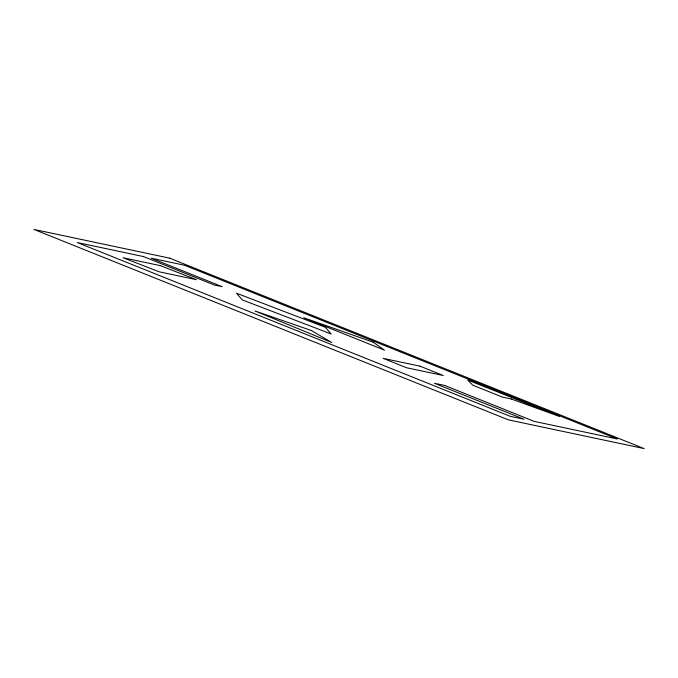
<?xml version="1.0" encoding="UTF-8"?>
<svg xmlns="http://www.w3.org/2000/svg" width="678" height="678" viewBox="0 0 678 678"><rect width="100%" height="100%" fill="white"/><g stroke="black" fill="none" stroke-linecap="round" stroke-linejoin="round"><path stroke-width="1.02" d="M169.627 258.149L33.9 229.41L508.373 419.851L644.1 448.59L169.627 258.149M143.422 256.547L77.284 242.546L510.144 416.284L524.026 419.224L434.471 383.273L444.615 385.426L534.162 421.369L617.336 438.98L184.484 265.234L151.228 258.199L222.223 286.692L214.418 285.04L143.422 256.547M160.339 265.632L123.04 257.733L159.135 271.793L196.442 279.692L160.339 265.632M419.919 366.145L383.138 358.357L406.461 367.722L443.243 375.502L419.919 366.145M511.305 399.011L502.584 397.164L472.812 385.214L467.752 380.07L559.486 416.47L511.305 399.011M311.38 330.525L255.004 310.99L331.728 342.483L311.38 330.525M373.214 342.204L303.82 317.779L384.494 350.162L373.214 342.204M325.347 327.288L236.436 293.167L242.224 299.862L331.135 333.983L325.347 327.288"/></g></svg>
